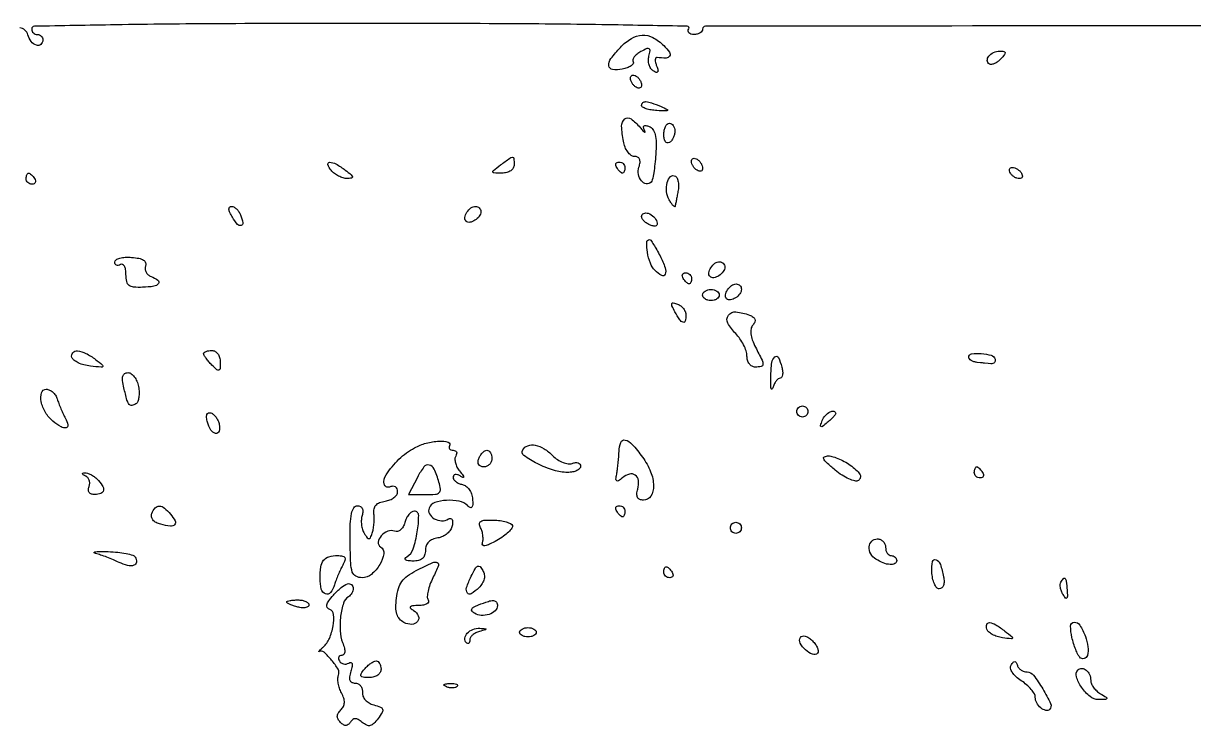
# Model space of a CAD drawing. Extents: x 0 to 4160, y 0 to 3120.
# Drawn here: x 397.5 to 608.6, y 2993.1 to 3120 of the extents above; entities that cross this region are included whole.
import ezdxf

# ---------------------------------------------------------------- set-up
doc = ezdxf.new("R2010")
doc.units = 0

msp = doc.modelspace()

# ---------------------------------------------------------------- linework, layer by layer
for points in [[(4159.499279, 606.274193, 0.000001), (4159.667734, 974.478125, 0.000057)], [(757.647081, 3119.740147, 0.000002), (520.492565, 3119.487217, 0.4139), (520, 3118.994124, -0.154474), (519.880001, 3118.614981, -0.097834), (519.542039, 3118.292024, -0.080264), (519.03711, 3118.074084, -0.0619), (518.440983, 3118, -0.066118), (517.889346, 3118.073267, -0.138808), (517.521475, 3118.29375, -0.191142), (517.392057, 3118.620352, -0.139169), (517.5, 3119, 0.580805), (517.234429, 3119.487518, 0.000666), (502.977289, 3119.748397, 0.003146), (484.780204, 3119.942595, 0.001095), (458.559017, 3120, 0.001123), (432.532231, 3119.941524, 0.003074), (414.139754, 3119.745802, 0.000526), (399.475094, 3119.484155, 0.408691), (399, 3119, 0.099038), (399.076342, 3118.618362, 0.097945), (399.29375, 3118.29375, 0.097945), (399.618362, 3118.076342, 0.099038), (400, 3118, -0.099038), (400.381638, 3117.923658, -0.097945), (400.70625, 3117.70625, -0.097945), (400.923658, 3117.381638, -0.099038), (401, 3117, -0.216978), (400.63549, 3116.199575, -0.270437), (399.84649, 3116.049557, -0.145505), (398.892906, 3116.743846, -0.099504), (398.301344, 3117.95566, 0.310197), (396.860088, 3119.203125, 0.01851)], [(1464, 3119.996847, 0.000069), (1048.172693, 3119.935785, 0.000194)], [(1964.75, 0.149832, 0.000016), (2717.930904, 0.232101, 0.000028), (3351.473438, 0.357111)]]:
    msp.add_lwpolyline(points, format="xyb")
for points in [[(513, 3116, -0.039305), (514.012639, 3114.814279, -0.294662), (514.051474, 3114.11084, -0.271289), (513.414091, 3113.74334, -0.035304), (511.785988, 3113.869583, 0.294359), (511.568795, 3113.771394, 0.131224), (511.46794, 3113.459456, 0.070535), (511.513412, 3112.950377, 0.034135), (511.705927, 3112.323959, -0.024807), (511.951275, 3111.575597, -0.225179), (511.892774, 3111.246203, -0.345634), (511.635773, 3111.17049, -0.043656), (511.082821, 3111.448814, -0.112291), (510.638834, 3111.885598, -0.071994), (510.338657, 3112.546754, -0.066589), (510.221813, 3113.322649, -0.068172), (510.314726, 3114.095511, 0.025867), (510.521493, 3115.094699, 0.308486), (510.359844, 3115.432685, 0.241103), (509.939809, 3115.454992, 0.017822), (508.873836, 3114.932479, 0.042992), (508.172748, 3114.475821, 0.065053), (507.662556, 3113.957624, 0.087942), (507.409066, 3113.461374, 0.215863), (507.460337, 3113.064176, -0.286231), (507.458922, 3112.708576, -0.106017), (507.09406, 3112.33439, -0.064786), (506.405419, 3111.995448, -0.03479), (505.488345, 3111.753021, -0.075874), (503.749415, 3111.68791, -0.358548), (503.105601, 3112.354226, -0.180872), (503.475135, 3113.64814, -0.02954), (505.174314, 3115.685549, -0.066428), (507.157779, 3117.302491, -0.128482), (509.102478, 3117.894957, -0.133239), (511.039641, 3117.452082, -0.074066)], [(573.789427, 3113.60496, -0.043664), (573.239458, 3113.105359, -0.056301), (572.653665, 3112.756054, -0.068002), (572.120847, 3112.597396, -0.176345), (571.733688, 3112.674059, -0.246039), (571.350167, 3113.308506, -0.186368), (571.600297, 3114.096732, -0.12091), (572.468765, 3114.762933, -0.103796), (573.598444, 3115, -0.036401), (574.334945, 3114.946311, -0.333945), (574.547069, 3114.732165, -0.206102), (574.445537, 3114.365952, -0.017279)], [(509, 3108.881966, -0.117858), (508.920761, 3108.550471, -0.186277), (508.70625, 3108.357263, -0.154201), (508.382383, 3108.338175, -0.076764), (508, 3108.5, -0.064269), (507.617474, 3108.810561, -0.051777), (507.29375, 3109.230237, -0.053414), (507.073533, 3109.689814, -0.085235), (507, 3110.118034, -0.117858), (507.079239, 3110.449529, -0.186277), (507.29375, 3110.642737, -0.154201), (507.617617, 3110.661825, -0.076764), (508, 3110.5, -0.064269), (508.382526, 3110.189439, -0.051777), (508.70625, 3109.769763, -0.053414), (508.926467, 3109.310186, -0.085235)], [(512.5, 3104.99525, -0.007588), (513.633847, 3104.484771, -0.528339), (513.662063, 3104.310434, -0.202694), (513.381477, 3104.205087, -0.003655), (511.75, 3104.283644, -0.026771), (510.696378, 3104.398895, -0.041294), (509.807813, 3104.621078, -0.049382), (509.179765, 3104.906266, -0.267593), (509, 3105.218108, -0.221622), (509.229227, 3105.709863, -0.192837), (509.77324, 3105.888581, -0.071567), (510.789441, 3105.675723, -0.014624)], [(508.713915, 3101.25, 0.010331), (509.238732, 3100.636034, 0.06979), (509.543044, 3100.377885, 0.655958), (509.625712, 3100.434072, 0.070312), (509.52222, 3100.738546, -0.061121), (509.342483, 3101.237191, -0.28891), (509.438908, 3101.510962, -0.221564), (509.764483, 3101.588421, -0.040996), (510.37152, 3101.410929, -0.154419), (511.032248, 3100.884419, -0.090674), (511.439435, 3099.949354, -0.055626), (511.611433, 3098.507253, -0.018583), (511.548488, 3096.380746, -0.010783), (511.393474, 3094.630155, -0.014777), (511.173664, 3093.063973, -0.01147), (510.925325, 3091.785994, -0.143607), (510.691561, 3091.358227, -0.243722), (509.828954, 3091.0845, -0.184236), (508.960278, 3091.599599, -0.126342), (508.435664, 3092.774909, -0.119515), (508.52671, 3094.084157, 0.04669), (508.711349, 3094.933663, 0.134583), (508.623934, 3095.524647, 0.186356), (508.276423, 3095.873902, 0.10524), (507.683965, 3096, -0.165521), (507.090064, 3096.202144, -0.072817), (506.505227, 3096.806139, -0.060569), (506.016613, 3097.694372, -0.048298), (505.708548, 3098.744303, -0.038655), (505.400756, 3101.49054, -0.231549), (505.971842, 3102.766829, -0.346389), (507.0899, 3102.798222, -0.061414)], [(515, 3100.559017, -0.061875), (514.925833, 3099.961978, -0.051278), (514.70625, 3099.359775, -0.053305), (514.382836, 3098.842344, -0.08825), (514, 3098.5, -0.202618), (513.621877, 3098.441401, -0.181468), (513.29375, 3098.66835, -0.104212), (513.071541, 3099.195401, -0.047867), (513, 3099.940983, -0.0466), (513.073608, 3100.729059, -0.066561), (513.29375, 3101.395164, -0.086673), (513.618015, 3101.844577, -0.195654), (514, 3102, -0.142666), (514.38134, 3101.888931, -0.09965), (514.70625, 3101.576711, -0.08433), (514.925146, 3101.109818, -0.067639)], [(455.55887, 3093.531803, -0.009873), (456.61579, 3092.69908, -0.171056), (456.839936, 3092.329282, -0.429216), (456.683399, 3092.102809, -0.033911), (455.872445, 3092.031803, -0.077508), (455.158309, 3092.128924, -0.045691), (454.357298, 3092.449967, -0.04444), (453.596509, 3092.928359, -0.057041), (453, 3093.5, -0.091534), (452.428332, 3094.521609, -0.509847), (452.733643, 3094.953474, -0.135549), (453.871325, 3094.654444, -0.030279)], [(486, 3094.5, -0.134214), (485.837314, 3093.904849, -0.109643), (485.384812, 3093.421145, -0.089737), (484.68236, 3093.106349, -0.060652), (483.80887, 3093, -0.007283), (482.370902, 3093.020946, -0.3574), (482.169498, 3093.19604, -0.27426), (482.277643, 3093.477617, -0.005296), (483.55887, 3094.468197, -0.004972), (485.214157, 3095.694508, -0.154882), (485.692323, 3095.853153, -0.390779), (485.947303, 3095.62403, -0.023428)], [(506, 3094, -0.042167), (505.967655, 3093.617151, -0.061769), (505.870461, 3093.29375, -0.081139), (505.727648, 3093.07446, -0.210953), (505.559017, 3093, -0.151918), (505.34829, 3093.065539, -0.038439), (505.066025, 3093.29375, -0.035638), (504.768994, 3093.617226, -0.029505), (504.5, 3094, -0.082592), (504.343488, 3094.3821, -0.161196), (504.3746, 3094.70625, -0.182303), (504.586039, 3094.921712, -0.108972), (504.940983, 3095, -0.093332), (505.345238, 3094.923877, -0.09642), (505.688914, 3094.70625, -0.099167), (505.918938, 3094.381556, -0.105053)], [(520, 3093.881966, -0.117858), (519.920761, 3093.550471, -0.186277), (519.70625, 3093.357263, -0.154201), (519.382383, 3093.338175, -0.076764), (519, 3093.5, -0.064269), (518.617474, 3093.810561, -0.051777), (518.29375, 3094.230237, -0.053414), (518.073533, 3094.689814, -0.085235), (518, 3095.118034, -0.117858), (518.079239, 3095.449529, -0.186277), (518.29375, 3095.642737, -0.154201), (518.617617, 3095.661825, -0.076764), (519, 3095.5, -0.064269), (519.382526, 3095.189439, -0.051777), (519.70625, 3094.769763, -0.053414), (519.926467, 3094.310186, -0.085235)], [(399.5, 3092, -0.082592), (399.656512, 3091.6179, -0.161196), (399.6254, 3091.29375, -0.182303), (399.413961, 3091.078288, -0.108972), (399.059017, 3091, -0.093332), (398.654762, 3091.076123, -0.09642), (398.311086, 3091.29375, -0.099167), (398.081062, 3091.618444, -0.105053), (398, 3092, -0.042167), (398.032345, 3092.382849, -0.061769), (398.129539, 3092.70625, -0.081139), (398.272352, 3092.92554, -0.210953), (398.440983, 3093, -0.151918), (398.65171, 3092.934461, -0.038439), (398.933975, 3092.70625, -0.035638), (399.231006, 3092.382774, -0.029505)], [(515.560346, 3089.699613, -0.000448), (515.395027, 3088.820759, -0.000547), (515.238804, 3087.999261, -0.000456), (515.106045, 3087.308704, -0.003902), (515.043901, 3087, -0.506794), (514.924934, 3086.945984, -0.07836), (514.684658, 3087.135692, -0.037742), (514.348534, 3087.559419, -0.01672), (513.967997, 3088.164058, -0.107003), (513.481288, 3089.657227, -0.089859), (513.610149, 3091.320173, -0.143623), (514.237626, 3092.362546, -0.336171), (515.090821, 3092.44387, -0.157731), (515.40023, 3092.079745, -0.055558), (515.59226, 3091.413079, -0.048396), (515.652851, 3090.581521, -0.040287)], [(577.5, 3093, -0.076764), (577.661825, 3092.617617, -0.154201), (577.642737, 3092.29375, -0.186277), (577.449529, 3092.079239, -0.117858), (577.118034, 3092, -0.085235), (576.689814, 3092.073533, -0.053414), (576.230237, 3092.29375, -0.051777), (575.810561, 3092.617474, -0.064269), (575.5, 3093, -0.076764), (575.338175, 3093.382383, -0.154201), (575.357263, 3093.70625, -0.186277), (575.550471, 3093.920761, -0.117858), (575.881966, 3094, -0.085235), (576.310186, 3093.926467, -0.053414), (576.769763, 3093.70625, -0.051777), (577.189439, 3093.382526, -0.064269)], [(436.654923, 3085.456872, -0.039294), (437.077527, 3084.029559, -0.394747), (436.784216, 3083.543144, -0.297319), (436.142842, 3083.742784, -0.033211), (435.203671, 3085.045478, -0.027617), (434.744864, 3085.879309, -0.089132), (434.576771, 3086.486641, -0.202213), (434.690854, 3086.846721, -0.219666), (435.022911, 3087, -0.126136), (435.464453, 3086.886811, -0.063967), (435.931256, 3086.546706, -0.057328), (436.351147, 3086.047033, -0.054533)], [(480, 3086.059017, -0.161033), (479.724195, 3085.224864, -0.089687), (478.935284, 3084.48511, -0.09984), (478.010153, 3084.120596, -0.245171), (477.333333, 3084.333333, -0.245171), (477.120596, 3085.010153, -0.09984), (477.48511, 3085.935284, -0.089687), (478.224864, 3086.724195, -0.161033), (479.059017, 3087, -0.099038), (479.418132, 3086.928163, -0.097945), (479.723586, 3086.723586, -0.097945), (479.928163, 3086.418132, -0.099038)], [(511.77106, 3084.18682, -0.108271), (511.818151, 3083.74444, -0.257062), (511.633872, 3083.482386, -0.161356), (511.219753, 3083.426249, -0.045328), (510.58356, 3083.606309, -0.049992), (509.977839, 3083.911187, -0.054888), (509.465171, 3084.322276, -0.062067), (509.115141, 3084.772094, -0.13514), (509, 3085.190322, -0.310331), (509.373328, 3085.733894, -0.180578), (510.198675, 3085.742032, -0.106345), (511.180521, 3085.127369, -0.120025)], [(512.320152, 3078.06006, -0.027413), (513.250218, 3075.907973, -0.177261), (513.252822, 3074.744703, -0.466809), (512.628463, 3074.517734, -0.065238), (511.380952, 3075.47619, -0.108844), (510.573754, 3076.739522, -0.0452), (510.047496, 3078.706754, -0.047271), (509.910445, 3080.492842, -0.408983), (510.426758, 3081, -0.243078), (510.65462, 3080.882267, -0.011206), (511.15898, 3080.136393, -0.016493), (511.727199, 3079.186696, -0.010865)], [(419.541503, 3076.24756, 0.11131), (419.461581, 3075.699088, 0.100054), (419.618552, 3075.145819, 0.094643), (419.989106, 3074.672893, 0.087987), (420.516859, 3074.355157, -0.061322), (421.774269, 3073.686248, -0.428214), (421.867519, 3073.070212, -0.193771), (421.026251, 3072.578375, -0.027693), (418.99772, 3072.393519, -0.028643), (417.381004, 3072.428712, -0.145337), (416.549238, 3072.749112, -0.180925), (416.126912, 3073.428034, -0.049666), (416, 3074.702536, 0.038697), (415.930434, 3075.600047, 0.088477), (415.710467, 3076.239727, 0.169844), (415.382413, 3076.531319, 0.240407), (415, 3076.5, -0.084195), (414.617978, 3076.344938, -0.162954), (414.29375, 3076.379266, -0.181117), (414.078046, 3076.595619, -0.10679), (414, 3076.956867, -0.258143), (414.21867, 3077.352187, -0.072133), (414.888489, 3077.648316, -0.053483), (415.865867, 3077.811453, -0.033657), (417.024645, 3077.801299, -0.028608), (418.348163, 3077.623888, -0.090903), (419.176654, 3077.300869, -0.171886), (419.550209, 3076.836351, -0.177646)], [(524, 3076.059017, -0.161033), (523.724195, 3075.224864, -0.089687), (522.935284, 3074.48511, -0.09984), (522.010153, 3074.120596, -0.245171), (521.333333, 3074.333333, -0.245171), (521.120596, 3075.010153, -0.09984), (521.48511, 3075.935284, -0.089687), (522.224864, 3076.724195, -0.161033), (523.059017, 3077, -0.099038), (523.418132, 3076.928163, -0.097945), (523.723586, 3076.723586, -0.097945), (523.928163, 3076.418132, -0.099038)], [(518, 3074, -0.042167), (517.967655, 3073.617151, -0.061769), (517.870461, 3073.29375, -0.081139), (517.727648, 3073.07446, -0.210953), (517.559017, 3073, -0.151918), (517.34829, 3073.065539, -0.038439), (517.066025, 3073.29375, -0.035638), (516.768994, 3073.617226, -0.029505), (516.5, 3074, -0.082592), (516.343488, 3074.3821, -0.161196), (516.3746, 3074.70625, -0.182303), (516.586039, 3074.921712, -0.108972), (516.940983, 3075, -0.093332), (517.345238, 3074.923877, -0.09642), (517.688914, 3074.70625, -0.099167), (517.918938, 3074.381556, -0.105053)], [(527, 3072.059017, -0.161033), (526.724195, 3071.224864, -0.089687), (525.935284, 3070.48511, -0.09984), (525.010153, 3070.120596, -0.245171), (524.333333, 3070.333333, -0.245171), (524.120596, 3071.010153, -0.09984), (524.48511, 3071.935284, -0.089687), (525.224864, 3072.724195, -0.161033), (526.059017, 3073, -0.099038), (526.418132, 3072.928163, -0.097945), (526.723586, 3072.723586, -0.097945), (526.928163, 3072.418132, -0.099038)], [(523, 3071, -0.148195), (522.884432, 3070.618646, -0.098894), (522.559375, 3070.29375, -0.082425), (522.073457, 3070.074694, -0.064853), (521.5, 3070, -0.064853), (520.926543, 3070.074694, -0.082425), (520.440625, 3070.29375, -0.098894), (520.115568, 3070.618646, -0.148195), (520, 3071, -0.148195), (520.115568, 3071.381354, -0.098894), (520.440625, 3071.70625, -0.082425), (520.926543, 3071.925306, -0.064853), (521.5, 3072, -0.064853), (522.073457, 3071.925306, -0.082425), (522.559375, 3071.70625, -0.098894), (522.884432, 3071.381354, -0.148195)], [(517, 3067.393011, -0.058665), (516.873253, 3066.316459, -0.429399), (516.471244, 3066.083485, -0.178579), (515.868143, 3066.531946, -0.021649), (515.012045, 3067.977495, -0.013467), (514.478702, 3069.042006, -0.192214), (514.454668, 3069.457824, -0.385819), (514.712709, 3069.602939, -0.035579), (515.476861, 3069.370506, -0.073124), (516.059143, 3069.042967, -0.064109), (516.552578, 3068.548517, -0.066866), (516.886414, 3067.969221, -0.097624)], [(528.443736, 3067.383217, -0.056231), (529.112077, 3067.036332, -0.163152), (529.425691, 3066.629101, -0.18397), (529.410777, 3066.149354, -0.074582), (529.066836, 3065.580533, 0.122041), (528.729565, 3064.882048, 0.081455), (528.689943, 3063.990468, 0.060458), (528.956722, 3062.89514, 0.029734), (529.541313, 3061.583009, -0.005753), (530.716988, 3059.251656, -0.117308), (530.889692, 3058.486595, -0.353357), (530.577007, 3058.108396, -0.050196), (529.5, 3058, -0.130775), (528.924246, 3058.153209, -0.10214), (528.4375, 3058.583333, -0.08892), (528.111864, 3059.230589, -0.072314), (528, 3060, 0.079008), (527.854907, 3060.912489, 0.037988), (527.401786, 3062.010714, 0.036445), (526.742872, 3063.109667, 0.043134), (525.963525, 3064.036475, -0.07429), (524.545508, 3065.952629, -0.289329), (524.650362, 3067.35761, -0.26376), (526.008638, 3067.95971, -0.067072)], [(410.5, 3059.396495, -0.006583), (411.784951, 3058.379924, -0.404248), (411.816904, 3058.114912, -0.259487), (411.51352, 3057.981358, -0.004133), (409.577119, 3058.178299, -0.037843), (408.428311, 3058.393609, -0.044949), (407.392264, 3058.772688, -0.050785), (406.604506, 3059.247123, -0.153684), (406.243786, 3059.75, -0.26716), (406.417068, 3060.584007, -0.235905), (407.25026, 3060.917252, -0.096993), (408.774818, 3060.485048, -0.046664)], [(433, 3058.928571, -0.015801), (432.962452, 3057.740721, -0.293958), (432.75, 3057.452381, -0.279599), (432.389535, 3057.518457, -0.014708), (431.5, 3058.357143, -0.017569), (430.925657, 3058.973333, -0.0221), (430.440625, 3059.584375, -0.020956), (430.085815, 3060.120258, -0.136573), (430, 3060.428571, -0.234203), (430.108534, 3060.647571, -0.071771), (430.440625, 3060.832143, -0.0548), (430.925524, 3060.958278, -0.036265), (431.5, 3061, -0.132005), (432.083441, 3060.843234, -0.105152), (432.568966, 3060.404762, -0.089445), (432.89026, 3059.736782, -0.067581)], [(572.75, 3059.434527, -0.105682), (572.76772, 3059.086094, -0.144068), (572.632812, 3058.803892, -0.139378), (572.362258, 3058.633619, -0.096401), (572, 3058.6), (571.511974, 3058.648803), (570.853125, 3058.714687, 0.000851), (570.147497, 3058.78525), (569.5, 3058.85, -0.049325), (568.926084, 3058.965286, -0.065002), (568.440625, 3059.18595, -0.080553), (568.112099, 3059.472471, -0.17496), (568, 3059.783022, -0.372007), (568.520155, 3060.385391, -0.054919), (570.261504, 3060.448964, -0.051015), (572.065745, 3060.129628, -0.263957)], [(534.289749, 3058, -0.037487), (534.42989, 3057.233521, -0.065016), (534.414416, 3056.5875, -0.09865), (534.256495, 3056.155493, -0.261655), (533.979705, 3056, 0.171374), (533.62573, 3055.875005, 0.061988), (533.249912, 3055.485938, 0.05241), (532.910845, 3054.919692, 0.041599), (532.665128, 3054.25, -0.205779), (532.502211, 3054.046212, -0.507614), (532.358125, 3054.115625, -0.043305), (532.282261, 3054.90459, -0.00983), (532.296191, 3056.25, -0.022066), (532.488178, 3058.834871, -0.185098), (533.023479, 3059.852346, -0.496724), (533.658095, 3059.722634, -0.047875)], [(418.249313, 3054.476133, -0.037213), (418.365273, 3053.467748, -0.046091), (418.316157, 3052.524373, -0.052901), (418.124348, 3051.772677, -0.166946), (417.799359, 3051.375997, -0.094357), (417.055285, 3051.091314, -0.282047), (416.568686, 3051.281477, -0.095506), (416.183735, 3052.062373, -0.008029), (415.621624, 3054.25, -0.025235), (415.376034, 3055.562385, -0.099913), (415.428782, 3056.377396, -0.189461), (415.762821, 3056.827661, -0.140421), (416.364371, 3057, -0.159212), (416.936633, 3056.813039, -0.07458), (417.496594, 3056.258614, -0.062478), (417.960797, 3055.441601, -0.050796)], [(403.604383, 3052.25, 0.015951), (403.878958, 3051.453686, 0.008852), (404.261693, 3050.5, 0.008821), (404.683794, 3049.547103, 0.014071), (405.081472, 3048.75, -0.069012), (405.518593, 3047.563943, -0.413574), (405.198491, 3047.063447, -0.193743), (404.297666, 3047.213691, -0.031618), (402.81879, 3048.25, -0.091194), (401.473713, 3049.800816, -0.082154), (400.707068, 3051.785363, -0.124123), (400.7739, 3053.365297, -0.331816), (401.625004, 3054, -0.109597), (402.215119, 3053.869078, -0.071955), (402.799525, 3053.485938, -0.067041), (403.28978, 3052.918947, -0.069843)], [(432.823324, 3047.667134, -0.11152), (432.785538, 3046.431052, -0.393442), (432.174489, 3046.040737, -0.212101), (431.304367, 3046.635065, -0.074577), (430.695318, 3048.057105, -0.035213), (430.534481, 3048.914744, -0.120087), (430.604263, 3049.474415, -0.234539), (430.882535, 3049.732084, -0.153083), (431.328686, 3049.724238, -0.100312), (431.800875, 3049.453036, -0.055346), (432.250903, 3048.959101, -0.051986), (432.612676, 3048.333738, -0.057318)], [(539, 3050, -0.099038), (538.923658, 3049.618362, -0.097945), (538.70625, 3049.29375, -0.097945), (538.381638, 3049.076342, -0.099038), (538, 3049, -0.099038), (537.618362, 3049.076342, -0.097945), (537.29375, 3049.29375, -0.097945), (537.076342, 3049.618362, -0.099038), (537, 3050, -0.099038), (537.076342, 3050.381638, -0.097945), (537.29375, 3050.70625, -0.097945), (537.618362, 3050.923658, -0.099038), (538, 3051, -0.099038), (538.381638, 3050.923658, -0.097945), (538.70625, 3050.70625, -0.097945), (538.923658, 3050.381638, -0.099038)], [(544, 3049.622445, -0.172995), (543.92491, 3049.411909, -0.015689), (543.55265, 3048.984529, -0.018888), (543.060438, 3048.492636, -0.013646), (542.477108, 3047.981001, -0.008807), (541.617386, 3047.292701, -0.27071), (541.355597, 3047.258808, -0.389672), (541.264678, 3047.458284, -0.012731), (541.584097, 3048.358556, -0.091143), (542.143246, 3049.274265, -0.089947), (542.99376, 3049.936277, -0.178047), (543.678078, 3050.025462, -0.350363)], [(474.36889, 3043.787859, 0.12223), (474.27281, 3043.488246, 0.187772), (474.353422, 3043.231434, 0.150874), (474.608478, 3043.05846, 0.074246), (475, 3043, -0.107303), (475.375504, 3042.918476, -0.181404), (475.600111, 3042.693382, -0.16254), (475.635143, 3042.354971, -0.083812), (475.472927, 3041.956195, 0.13771), (475.323436, 3041.43608, 0.064448), (475.409797, 3040.734863, 0.056638), (475.700745, 3039.972122, 0.050953), (476.16391, 3039.264237, -0.008244), (476.779781, 3038.478382, -0.139028), (476.898475, 3038.174121, -0.576966), (476.779145, 3038.08896, -0.028561), (476.25, 3038.367059, 0.058517), (475.771032, 3038.583308, 0.123828), (475.367188, 3038.607888, 0.187888), (475.103576, 3038.443695, 0.161968), (475, 3038.132341, 0.151324), (475.124207, 3037.73134, 0.076279), (475.489836, 3037.341219, 0.064645), (476.029745, 3037.020204, 0.054), (476.667527, 3036.823324, -0.1177), (477.317463, 3036.528516, -0.074516), (477.894559, 3035.923612, -0.068029), (478.314101, 3035.112352, -0.067116), (478.503024, 3034.214504, -0.022177), (478.532368, 3033.203432, -0.148929), (478.38044, 3032.730795, -0.364616), (478.084704, 3032.650595, -0.087963), (477.635496, 3032.964504, 0.146007), (476.112571, 3033.787472, 0.065146), (473.817654, 3033.960739, 0.067568), (471.678758, 3033.55009, 0.22356), (470.670131, 3032.582759, 0.217845), (470.73627, 3031.527254, 0.143235), (471.603064, 3030.644194, 0.121525), (472.935935, 3030.277756, 0.146027), (474.186374, 3030.615185, -0.163987), (474.545139, 3030.698618, -0.253722), (474.802734, 3030.524818, -0.126427), (474.909766, 3030.065159, -0.041452), (474.835916, 3029.36843, -0.101261), (474.532246, 3028.630281, -0.069708), (473.926309, 3027.954983, -0.066375), (473.122609, 3027.442402, -0.073498), (472.239784, 3027.180449, 0.063775), (471.288125, 3026.917999, 0.098114), (470.581443, 3026.442713, 0.107359), (470.150651, 3025.769469, 0.089066), (470, 3024.930449, -0.079167), (469.862119, 3024.065087, -0.138275), (469.4606, 3023.466464, -0.122929), (468.766183, 3023.121947, -0.055737), (467.75, 3023.015313, -0.024511), (466.885273, 3023.06363, -0.125276), (466.437536, 3023.229142, -0.386476), (466.380475, 3023.472982, -0.124739), (466.658217, 3023.767605, 0.172586), (467.788698, 3025.217307, 0.03923), (468.547392, 3028.289928, 0.040173), (468.792433, 3031.22287, 0.415108), (468.017671, 3032, 0.147935), (467.516911, 3031.848525, 0.070199), (467.008724, 3031.395886, 0.060296), (466.57009, 3030.730072, 0.051623), (466.274959, 3029.943442, -0.061748), (465.971568, 3029.181899, -0.09112), (465.517944, 3028.625732, -0.115555), (464.983411, 3028.35099, -0.153972), (464.441692, 3028.384001, 0.188955), (463.219083, 3028.375322, 0.11582), (462.023061, 3027.537229, 0.150842), (461.506707, 3026.409976, 0.294968), (461.913732, 3025.553317, -0.300143), (462.478007, 3024.335967, -0.09788), (461.776362, 3022.379039, -0.08378), (460.265546, 3020.609083, -0.176065), (458.589485, 3020.00013, -0.122679), (457.459415, 3020.281714, -0.192845), (456.822192, 3021.036038, -0.070297), (456.528911, 3022.647113, -0.007325), (456.432342, 3026.50013, -0.009919), (456.462511, 3029.699452, -0.042702), (456.680041, 3031.588989, -0.088907), (457.094684, 3032.635257, -0.259642), (457.74973, 3033, -0.116148), (458.281971, 3032.874672, -0.16665), (458.619205, 3032.532419, -0.12925), (458.72597, 3031.979278, -0.058886), (458.590216, 3031.25, 0.061533), (458.449622, 3030.47194, 0.043251), (458.476863, 3029.58167, 0.043592), (458.655323, 3028.719753, 0.067341), (458.969033, 3028.028025, 0.016808), (459.520746, 3027.210882, 0.2403), (459.824306, 3027.05605, 0.292332), (460.087031, 3027.224009, 0.02304), (460.414799, 3028.028025, 0.042459), (460.599866, 3028.734622, 0.021004), (460.719525, 3029.654965, 0.020678), (460.764177, 3030.626266, 0.028378), (460.718594, 3031.499516, -0.074941), (460.756132, 3032.421074, -0.133016), (461.087714, 3033.099187, -0.12142), (461.742507, 3033.556707, -0.056791), (462.75, 3033.819067, 0.058143), (463.610413, 3034.045602, 0.069821), (464.339063, 3034.456067, 0.082463), (464.830482, 3034.979552, 0.14839), (465, 3035.538166, 0.104453), (464.890232, 3036.057874, 0.164571), (464.584819, 3036.390667, 0.144034), (464.10524, 3036.495875, 0.074201), (463.5, 3036.361626, -0.472624), (462.568125, 3036.890993, -0.187693), (462.906038, 3038.558861, -0.058715), (465.22856, 3041.382886, -0.067414), (468.046967, 3043.440489, -0.059795), (470.14073, 3044.268388, -0.050595), (472.493743, 3044.638453, -0.083008), (474.108285, 3044.458918, -0.497939)], [(492.977319, 3042.022681, 0.049224), (493.846898, 3041.309317, 0.052518), (494.821149, 3040.797493, 0.058653), (495.750468, 3040.548669, 0.128411), (496.477319, 3040.62967, -0.063918), (497.059955, 3040.771477, -0.110888), (497.552712, 3040.717159, -0.151637), (497.876735, 3040.480094, -0.160911), (498, 3040.106989, -0.200231), (497.823539, 3039.684011, -0.08508), (497.310756, 3039.325178, -0.065109), (496.551771, 3039.081393, -0.045219), (495.653638, 3039, -0.077036), (493.135547, 3039.390284, -0.039687), (490.174425, 3040.596646, -0.037444), (487.757978, 3042.048604, -0.396072), (487.548506, 3043.078485, -0.175717), (488.487835, 3043.821662, -0.129095), (489.824146, 3043.908224, -0.092981), (491.399281, 3043.283634, -0.055672)], [(509.159409, 3041.75, -0.062547), (510.624309, 3039.134207, -0.091669), (511.154073, 3036.557179, -0.14676), (510.646792, 3034.735005, -0.25743), (509.313818, 3034, -0.097715), (508.66466, 3034.128088, -0.178779), (508.272602, 3034.488555, -0.135264), (508.144964, 3035.103553, -0.047916), (508.289489, 3035.999004, 0.089325), (508.409095, 3037.537211, 0.211717), (507.852604, 3038.514007, 0.232976), (506.807062, 3038.701983, 0.103574), (505.536488, 3038.030283, -0.022713), (504.822609, 3037.490616, -0.302022), (504.509014, 3037.485828, -0.283177), (504.368926, 3037.777666, -0.020864), (504.503782, 3038.694193, 0.014112), (504.640956, 3039.546423, 0.007063), (504.768639, 3040.630482, 0.007007), (504.869267, 3041.756836, 0.010275), (504.923489, 3042.75, -0.078145), (505.246071, 3044.427641, -0.381174), (506.027044, 3044.85076, -0.155807), (507.256943, 3044.111916, -0.021321)], [(482, 3041.5, -0.096899), (481.887999, 3040.927495, -0.097416), (481.568594, 3040.440625, -0.098432), (481.091819, 3040.114629, -0.10122), (480.531385, 3040, -0.094119), (479.972145, 3040.106211, -0.166113), (479.617923, 3040.407358, -0.151899), (479.503306, 3040.885039, -0.075244), (479.638374, 3041.5, -0.048303), (479.924763, 3042.073796, -0.053891), (480.307216, 3042.559375, -0.061199), (480.723081, 3042.891374, -0.13875), (481.106989, 3043, -0.164455), (481.447641, 3042.884842, -0.095748), (481.737678, 3042.559375, -0.076852), (481.933678, 3042.073715, -0.057609)], [(546.886032, 3040.120854, -0.026679), (547.890728, 3039.2593, -0.090051), (548.397603, 3038.562626, -0.182932), (548.446082, 3038.010021, -0.187881), (548.115561, 3037.571421, -0.198425), (547.467433, 3037.465621, -0.046336), (546.401006, 3037.822051, -0.040826), (545.157721, 3038.496055, -0.030292), (543.902804, 3039.428331, -0.00974), (542.357371, 3040.781009, -0.096035), (541.842959, 3041.470694, -0.424757), (541.978081, 3041.836359, -0.106823), (542.673275, 3041.977764, -0.071715), (543.541192, 3041.841832, -0.029164), (544.664296, 3041.423124, -0.028119), (545.838337, 3040.824705, -0.031985)], [(468.559418, 3038.114902), (466.94864, 3035), (470.041708, 3035, 0.019365), (471.799837, 3035.068118, 0.169842), (472.502757, 3035.376914, 0.24186), (472.724499, 3035.992405, 0.041171), (472.454993, 3037.25, 0.030648), (471.57887, 3039.615702, 0.238462), (470.696141, 3040.339303, 0.294187), (469.733914, 3039.983966, 0.041915)], [(570.5, 3039, -0.082592), (570.656512, 3038.6179, -0.161196), (570.6254, 3038.29375, -0.182303), (570.413961, 3038.078288, -0.108972), (570.059017, 3038, -0.093332), (569.654762, 3038.076123, -0.09642), (569.311086, 3038.29375, -0.099167), (569.081062, 3038.618444, -0.105053), (569, 3039, -0.042167), (569.032345, 3039.382849, -0.061769), (569.129539, 3039.70625, -0.081139), (569.272352, 3039.92554, -0.210953), (569.440983, 3040, -0.151918), (569.65171, 3039.934461, -0.038439), (569.933975, 3039.70625, -0.035638), (570.231006, 3039.382774, -0.029505)], [(410.8, 3037.8, -0.049117), (411.735203, 3036.660498, -0.185441), (411.935198, 3035.776004, -0.270593), (411.478369, 3035.202774, -0.092612), (410.393011, 3035, -0.078542), (409.769352, 3035.098574, -0.157), (409.368717, 3035.387615, -0.164147), (409.222537, 3035.845591, -0.087719), (409.336834, 3036.435392, 0.08212), (409.456954, 3037.020339, 0.090662), (409.375159, 3037.591801, 0.098459), (409.106956, 3038.061008, 0.117756), (408.693823, 3038.356445, -0.03079), (408.290417, 3038.550281, -0.205805), (408.157734, 3038.722885, -0.392455), (408.230411, 3038.85638, -0.06239), (408.55, 3038.921053, -0.093518), (409.038007, 3038.86644, -0.041099), (409.644063, 3038.624309, -0.038786), (410.263266, 3038.253328, -0.042047)], [(424.020056, 3031.475834, -0.046756), (424.859991, 3030.246205, -0.327301), (424.773476, 3029.56751, -0.239926), (424.013443, 3029.298287, -0.031325), (422.275526, 3029.638199, -0.055403), (421.429501, 3029.962912, -0.102684), (420.860694, 3030.424594, -0.133245), (420.610908, 3030.984834, -0.130961), (420.676185, 3031.598536, -0.085592), (421.274698, 3032.603432, -0.228752), (422.018541, 3032.929465, -0.167089), (422.920998, 3032.58172, -0.044819)], [(506, 3032, -0.042167), (505.967655, 3031.617151, -0.061769), (505.870461, 3031.29375, -0.081139), (505.727648, 3031.07446, -0.210953), (505.559017, 3031, -0.151918), (505.34829, 3031.065539, -0.038439), (505.066025, 3031.29375, -0.035638), (504.768994, 3031.617226, -0.029505), (504.5, 3032, -0.082592), (504.343488, 3032.3821, -0.161196), (504.3746, 3032.70625, -0.182303), (504.586039, 3032.921712, -0.108972), (504.940983, 3033, -0.093332), (505.345238, 3032.923877, -0.09642), (505.688914, 3032.70625, -0.099167), (505.918938, 3032.381556, -0.105053)], [(485.691298, 3029.405485, -0.24522), (485.614266, 3028.945835, -0.040364), (484.995741, 3028.251446, -0.036486), (484.066484, 3027.485288, -0.024765), (482.909251, 3026.748372, -0.015587), (481.579835, 3026.045513, -0.066893), (480.731811, 3025.762998, -0.254444), (480.358537, 3025.8827, -0.283881), (480.280997, 3026.248372, 0.074346), (480.397658, 3026.836449, 0.040615), (480.372778, 3027.572959, 0.039387), (480.223559, 3028.33371, 0.050033), (479.963286, 3029, -0.098432), (479.757029, 3029.7278, -0.284463), (479.986335, 3030.174389, -0.125523), (480.722107, 3030.395887, -0.018291), (482.296585, 3030.405485, -0.027038), (483.505156, 3030.303064, -0.036984), (484.572432, 3030.072748, -0.040633), (485.379876, 3029.761711, -0.204527)], [(527, 3029, -0.099038), (526.923658, 3028.618362, -0.097945), (526.70625, 3028.29375, -0.097945), (526.381638, 3028.076342, -0.099038), (526, 3028, -0.099038), (525.618362, 3028.076342, -0.097945), (525.29375, 3028.29375, -0.097945), (525.076342, 3028.618362, -0.099038), (525, 3029, -0.099038), (525.076342, 3029.381638, -0.097945), (525.29375, 3029.70625, -0.097945), (525.618362, 3029.923658, -0.099038), (526, 3030, -0.099038), (526.381638, 3029.923658, -0.097945), (526.70625, 3029.70625, -0.097945), (526.923658, 3029.381638, -0.099038)], [(553, 3025.5, 0.064853), (553.074694, 3024.926543, 0.082425), (553.29375, 3024.440625, 0.098894), (553.618646, 3024.115568, 0.148195), (554, 3024, -0.089971), (554.381784, 3023.930741, -0.095344), (554.70625, 3023.732242, -0.099759), (554.923342, 3023.436237, -0.108912), (555, 3023.088484, -0.287306), (554.665257, 3022.554016, -0.130209), (553.821083, 3022.389256, -0.07683), (552.589158, 3022.664182, -0.0464), (551.25, 3023.337137, -0.127357), (550.320921, 3024.316511, -0.144454), (550.040751, 3025.576633, -0.182117), (550.503136, 3026.589024, -0.198049), (551.5, 3027, -0.099038), (552.072457, 3026.885486, -0.097945), (552.559375, 3026.559375, -0.097945), (552.885486, 3026.072457, -0.099038)], [(417.664288, 3023.734176, -0.160958), (417.883424, 3022.816462, -0.301093), (417.428832, 3022.242316, -0.143407), (416.285612, 3022.20652, -0.051887), (414.748493, 3022.780278, 0.015561), (413.74176, 3023.24176, 0.010659), (412.572995, 3023.705027, 0.010754), (411.426823, 3024.103456, 0.02134), (410.5, 3024.360331, -0.205842), (410.288499, 3024.515744, -0.530441), (410.354782, 3024.654969, -0.036024), (411.265425, 3024.727098, -0.008197), (412.814153, 3024.712586, -0.018383), (414.505545, 3024.606694, -0.024948), (416.018468, 3024.379319, -0.023483), (417.215939, 3024.078633, -0.183067)], [(455.081472, 3022.25, 0.014071), (454.683794, 3021.452897, 0.008821), (454.261693, 3020.5, 0.008852), (453.878958, 3019.546314, 0.015951), (453.604383, 3018.75, -0.087181), (452.873702, 3017.325925, -0.341687), (451.981281, 3017.084401, -0.236771), (451.23321, 3017.951874, -0.06174), (451, 3019.833333, -0.033508), (451.142191, 3021.9527, -0.130019), (451.641391, 3023.158316, -0.166523), (452.590265, 3023.793118, -0.064992), (454.175141, 3024, -0.0443), (455.062264, 3023.921246, -0.233048), (455.444732, 3023.63944, -0.209211), (455.477492, 3023.139202, -0.035974)], [(471.356467, 3020.012736, 0.028061), (470.831986, 3018.794807, 0.034442), (470.487842, 3017.60549, 0.036849), (470.346615, 3016.597104, 0.156012), (470.492129, 3016.012736, -0.222412), (470.537489, 3015.623033, -0.176976), (470.270822, 3015.287922, -0.094675), (469.667074, 3015.060989, -0.041052), (468.809017, 3014.984687, 0.014502), (467.705198, 3014.945339, 0.176111), (467.323337, 3014.777879, 0.434742), (467.326282, 3014.517698, 0.043698), (467.878115, 3014.096491, -0.151634), (468.719272, 3013.108334, -0.277402), (468.579615, 3012.095014, -0.223968), (467.532331, 3011.586561, -0.126344), (466.13217, 3011.929265, -0.092945), (465.34074, 3012.565026, -0.102765), (464.867261, 3013.423799, -0.075103), (464.687981, 3014.616985, -0.028866), (464.786247, 3016.294771, -0.042232), (465.144361, 3018.055682, -0.083424), (465.765115, 3019.335806, -0.082417), (466.775789, 3020.352493, -0.040406), (468.343389, 3021.298847, -0.006971), (471.331217, 3022.736326, -0.212597), (472.141085, 3022.748901, -0.41294), (472.362514, 3022.201111, -0.015916)], [(563.465992, 3020.176591, -0.047637), (563.548404, 3019.312172, -0.086611), (563.426646, 3018.615161, -0.125645), (563.123065, 3018.16731, -0.183288), (562.681986, 3018, -0.224637), (562.211647, 3018.222541, -0.070182), (561.795186, 3018.906731, -0.054523), (561.488968, 3019.904728, -0.037), (561.352661, 3021.086743, -0.054262), (561.477269, 3022.927969, -0.483508), (562.095557, 3023.260996, -0.212845), (562.876107, 3022.414179, -0.033767)], [(479.63256, 3018.203989, -0.049459), (478.274442, 3017.090914, -0.413555), (477.570212, 3017.231141, -0.231926), (477.436791, 3018.219529, -0.029839), (478.255261, 3020.261148, -0.015338), (478.956736, 3021.636607, -0.150197), (479.419099, 3022.085257, -0.331173), (479.850763, 3022.012301, -0.063474), (480.353528, 3021.332763, -0.086615), (480.624123, 3020.561444, -0.098084), (480.599896, 3019.778563, -0.086724), (480.267132, 3018.990388, -0.053272)], [(514.5, 3021, -0.082592), (514.656512, 3020.6179, -0.161196), (514.6254, 3020.29375, -0.182303), (514.413961, 3020.078288, -0.108972), (514.059017, 3020, -0.093332), (513.654762, 3020.076123, -0.09642), (513.311086, 3020.29375, -0.099167), (513.081062, 3020.618444, -0.105053), (513, 3021, -0.042167), (513.032345, 3021.382849, -0.061769), (513.129539, 3021.70625, -0.081139), (513.272352, 3021.92554, -0.210953), (513.440983, 3022, -0.151918), (513.65171, 3021.934461, -0.038439), (513.933975, 3021.70625, -0.035638), (514.231006, 3021.382774, -0.029505)], [(457, 3018.059017, -0.080592), (456.935067, 3017.65878, -0.05343), (456.741324, 3017.234577, -0.052446), (456.456273, 3016.851711, -0.068216), (456.119402, 3016.573795, 0.180502), (455.231225, 3015.429543, 0.044386), (454.716537, 3013.063487, 0.04498), (454.623054, 3010.437144, 0.077404), (455.075806, 3008.300615, -0.027677), (455.391434, 3007.308398, -0.080648), (455.457065, 3006.59467, -0.159951), (455.28444, 3006.170456, -0.22024), (454.916232, 3006, 0.115062), (454.572193, 3005.919766, 0.185167), (454.370291, 3005.701458, 0.15637), (454.347219, 3005.372224, 0.078487), (454.510081, 3004.983688, 0.101221), (454.8291, 3004.644882, 0.098432), (455.258611, 3004.454371, 0.097416), (455.732143, 3004.441568, 0.096898), (456.176232, 3004.608918, -0.150179), (456.552173, 3004.707094, -0.333565), (456.768294, 3004.529952, -0.113726), (456.77545, 3004.011236, -0.023667), (456.539746, 3003.125229, 0.036392), (456.304292, 3002.13998, 0.129291), (456.365576, 3001.499044, 0.200884), (456.705962, 3001.132914, 0.106735), (457.321501, 3001, -0.117671), (457.865966, 3000.870066, -0.109807), (458.309198, 3000.506284, -0.101249), (458.581389, 2999.960998, -0.086117), (458.638889, 2999.319264, 0.118123), (458.746399, 2998.620717, 0.087436), (459.164581, 2997.95709, 0.077978), (459.837546, 2997.41463, 0.066937), (460.679852, 2997.069264, -0.026732), (461.890846, 2996.682824, -0.229358), (462.270671, 2996.281219, -0.215106), (462.20421, 2995.716455, -0.023519), (461.461108, 2994.601615, -0.034458), (460.682804, 2993.684753, -0.1399), (460.053754, 2993.324525, -0.17458), (459.412624, 2993.391188, -0.060936), (458.620284, 2993.900174, 0.037575), (457.893382, 2994.416497, 0.129196), (457.342773, 2994.578127, 0.177385), (456.888216, 2994.4262, 0.086098), (456.47616, 2993.961426, -0.071272), (456.089036, 2993.497952, -0.178222), (455.685674, 2993.336902, -0.154332), (455.232871, 2993.466673, -0.050051), (454.687132, 2993.912868, -0.065303), (454.249917, 2994.482094, -0.139401), (454.115192, 2995.015192, -0.132897), (454.278985, 2995.556704, -0.056918), (454.753196, 2996.153196, 0.080483), (455.214874, 2996.793397, 0.106454), (455.393654, 2997.487625, 0.089718), (455.282348, 2998.283107, 0.043382), (454.876192, 2999.231337, -0.042249), (454.518141, 3000.062066, -0.038771), (454.292314, 3000.965303, -0.041047), (454.220354, 3001.805404, -0.092716), (454.335183, 3002.431089, 0.227221), (454.250252, 3003.484552, 0.041255), (453.095927, 3005.136968, 0.040985), (451.714752, 3006.549565, 0.300001), (450.822542, 3006.667848, -0.738259), (450.794558, 3006.697885, -0.052936), (450.899881, 3006.843055, -0.017633), (451.174054, 3007.126554, -0.006845), (451.572382, 3007.5, 0.105786), (452.690662, 3009.064663, 0.059519), (453.363119, 3011.311178, 0.064935), (453.450112, 3013.368444, 0.29484), (452.748281, 3014.27114, -0.162921), (452.31177, 3014.609576, -0.212429), (452.227399, 3015.102136, -0.09686), (452.566215, 3015.81791, -0.022685), (453.404988, 3016.853901, -0.032121), (454.802647, 3018.238284, -0.098557), (455.953707, 3018.897225, -0.260118), (456.670273, 3018.762749, -0.222656)], [(585.742929, 3017.762608, -0.010863), (585.802304, 3016.653032, -0.194081), (585.681573, 3016.323985, -0.466464), (585.461214, 3016.332182, -0.026786), (585.021716, 3016.964862, -0.045688), (584.717855, 3017.574698, -0.048904), (584.538159, 3018.21595, -0.054383), (584.499519, 3018.79328, -0.128639), (584.625, 3019.202254, -0.042372), (585.112545, 3019.859452, -0.470282), (585.398282, 3019.850493, -0.138873), (585.595767, 3019.362138, -0.00828)], [(449, 3015.09362, -0.24384), (448.842465, 3014.789795, -0.106581), (448.4125, 3014.607123, -0.070464), (447.766322, 3014.575635, -0.040966), (447, 3014.710251, -0.016817), (446.233613, 3014.938458, -0.025621), (445.5875, 3015.192243, -0.023188), (445.102864, 3015.439563, -0.269386), (445, 3015.616631, -0.326917), (445.109555, 3015.766282, -0.029396), (445.5875, 3015.887385, -0.029316), (446.233356, 3015.972329, -0.018041), (447, 3016, -0.043375), (447.765641, 3015.933456, -0.063112), (448.4125, 3015.733751, -0.082769), (448.850443, 3015.440102, -0.206609)], [(483, 3014.968615, -0.209071), (482.598467, 3014.050309, -0.106222), (481.492838, 3013.395446, -0.093787), (480.086179, 3013.202865, -0.126317), (478.864264, 3013.58389, -0.081601), (478.411047, 3013.978526, -0.288821), (478.363549, 3014.344104, -0.163545), (478.706047, 3014.706369, -0.029001), (479.566376, 3015.102217, -0.014071), (481.355329, 3015.745333, -0.0892), (482.309057, 3015.878799, -0.23695), (482.802171, 3015.606708, -0.15146)], [(574.5, 3010.389508, -0.003924), (575.84297, 3009.333848, -0.317573), (575.9131, 3009.091572, -0.352346), (575.710088, 3008.964284, -0.004352), (574.078328, 3009.171311, -0.044717), (573.12139, 3009.389603, -0.048711), (572.247097, 3009.770635, -0.054411), (571.575699, 3010.246976, -0.132487), (571.244995, 3010.75, -0.16138), (571.246546, 3011.584395, -0.353522), (571.750248, 3011.906767, -0.111338), (572.866046, 3011.522005, -0.026133)], [(589.031905, 3009.416084, -0.056694), (589.506844, 3007.556499, -0.100605), (589.406474, 3005.984115, -0.277362), (588.811282, 3005.412273, -0.271174), (588.016241, 3005.662868, -0.072538), (587.681882, 3006.161138, -0.018153), (587.290489, 3007.061905, -0.018159), (586.913888, 3008.135811, -0.017377), (586.610056, 3009.25, -0.058446), (586.375039, 3011.289788, -0.393707), (587.010269, 3011.968677, -0.278029), (588.02871, 3011.446349, -0.047842)], [(479.75, 3010.310674, 0.055048), (479.080731, 3010.054475, 0.062455), (478.514063, 3009.666521, 0.071903), (478.129672, 3009.212149, 0.140564), (478, 3008.760009, -0.055439), (477.957959, 3008.382009, -0.166863), (477.82371, 3008.164126, -0.255905), (477.627835, 3008.127094, -0.118346), (477.399864, 3008.266802, -0.233886), (477.124312, 3009.082202, -0.153797), (477.553361, 3009.996337, -0.113953), (478.574376, 3010.694609, -0.110801), (479.809017, 3010.883999, -0.003272), (480.866595, 3010.804491, -0.420376), (480.942842, 3010.712731, -0.309854), (480.851261, 3010.604777, -0.002679)], [(490, 3010.166667, -0.17482), (489.885312, 3009.848674, -0.093122), (489.559375, 3009.578125, -0.073362), (489.073861, 3009.395023, -0.053595), (488.5, 3009.333333, -0.053595), (487.926139, 3009.395023, -0.073362), (487.440625, 3009.578125, -0.093122), (487.114688, 3009.848674, -0.17482), (487, 3010.166667, -0.17482), (487.114688, 3010.484659, -0.093122), (487.440625, 3010.755208, -0.073362), (487.926139, 3010.93831, -0.053595), (488.5, 3011, -0.053595), (489.073861, 3010.93831, -0.073362), (489.559375, 3010.755208, -0.093122), (489.885312, 3010.484659, -0.17482)], [(540.714642, 3006.381309, -0.301474), (539.803781, 3006.196876, -0.089253), (538.540482, 3006.995731, -0.08509), (537.597337, 3008.213168, -0.266805), (537.629335, 3009.209268, -0.18818), (537.991813, 3009.482097, -0.135154), (538.503844, 3009.484413, -0.087591), (539.131274, 3009.18988, -0.042969), (539.808801, 3008.619771, -0.040474), (540.361953, 3007.969005, -0.059838), (540.723404, 3007.31371, -0.078693), (540.853305, 3006.752511, -0.217275)], [(462, 3003.5, -0.132926), (461.840705, 3002.911399, -0.107148), (461.396259, 3002.426683, -0.089651), (460.713548, 3002.108268, -0.064485), (459.877555, 3002, -0.02153), (458.749908, 3002.04858, -0.243483), (458.38379, 3002.280049, -0.285199), (458.394365, 3002.682027, -0.027702), (459, 3003.5, -0.031583), (459.54111, 3004.074049, -0.034151), (460.136985, 3004.559375, -0.036411), (460.700558, 3004.899069, -0.117955), (461.122445, 3005, -0.167044), (461.457225, 3004.884944, -0.095133), (461.742218, 3004.559375, -0.075975), (461.93488, 3004.073753, -0.056567)], [(578.510091, 3003, -0.234813), (579.670394, 3002.423294, -0.026877), (581.354854, 2999.931929, -0.025695), (582.75713, 2997.299122, -0.315763), (582.570867, 2996.237534, -0.272405), (581.888823, 2996.060838, -0.108134), (581.004237, 2996.537038, -0.088085), (580.260107, 2997.446379, -0.12822), (580, 2998.444007, 0.135166), (579.828434, 2999.067062, 0.041537), (579.256265, 2999.86779, 0.038161), (578.437072, 3000.696295, 0.033694), (577.468135, 3001.428922, -0.039061), (576.508655, 3002.170697, -0.065481), (575.850095, 3002.946539, -0.08998), (575.551839, 3003.664835, -0.194307), (575.651219, 3004.244678, -0.033989), (576.020884, 3004.760814, -0.234326), (576.29716, 3004.884513, -0.266507), (576.537494, 3004.733742, -0.041989), (576.766418, 3004.200746, 0.091835), (577.020066, 3003.741812, 0.070034), (577.443725, 3003.352719, 0.068831), (577.966633, 3003.089981, 0.082226)], [(590, 3001.490673, 0.10363), (590.127197, 3000.88356, 0.053776), (590.514063, 3000.208659, 0.050148), (591.080621, 2999.573217, 0.053806), (591.75, 2999.080099, -0.007576), (592.807159, 2998.442716, -0.344168), (592.889173, 2998.218138, -0.313704), (592.689905, 2998.066643, -0.006881), (591.410515, 2998.030409, -0.177198), (589.879032, 2998.565616, -0.069515), (588.339203, 3000.235059, -0.074769), (587.404963, 3002.135174, -0.280288), (587.706377, 3003.373044, -0.210898), (588.404797, 3003.643688, -0.161693), (589.177606, 3003.346942, -0.12013), (589.784517, 3002.53932, -0.101681)], [(475.729167, 3000.395833, -0.126455), (475.402231, 3000.202593, -0.060344), (474.916927, 3000.123424, -0.05415), (474.359369, 3000.160852, -0.051402), (473.8125, 3000.316886, -0.054073), (473.395823, 3000.538436, -0.470617), (473.37858, 3000.720685, -0.168741), (473.670344, 3000.862007, -0.018894), (474.416667, 3000.921053, -0.028489), (475.112848, 3000.910055, -0.077125), (475.592839, 3000.799335, -0.208169), (475.77538, 3000.614691, -0.296942)]]:
    msp.add_lwpolyline(points, format="xyb", close=True)

doc.saveas('drawing.dxf')
